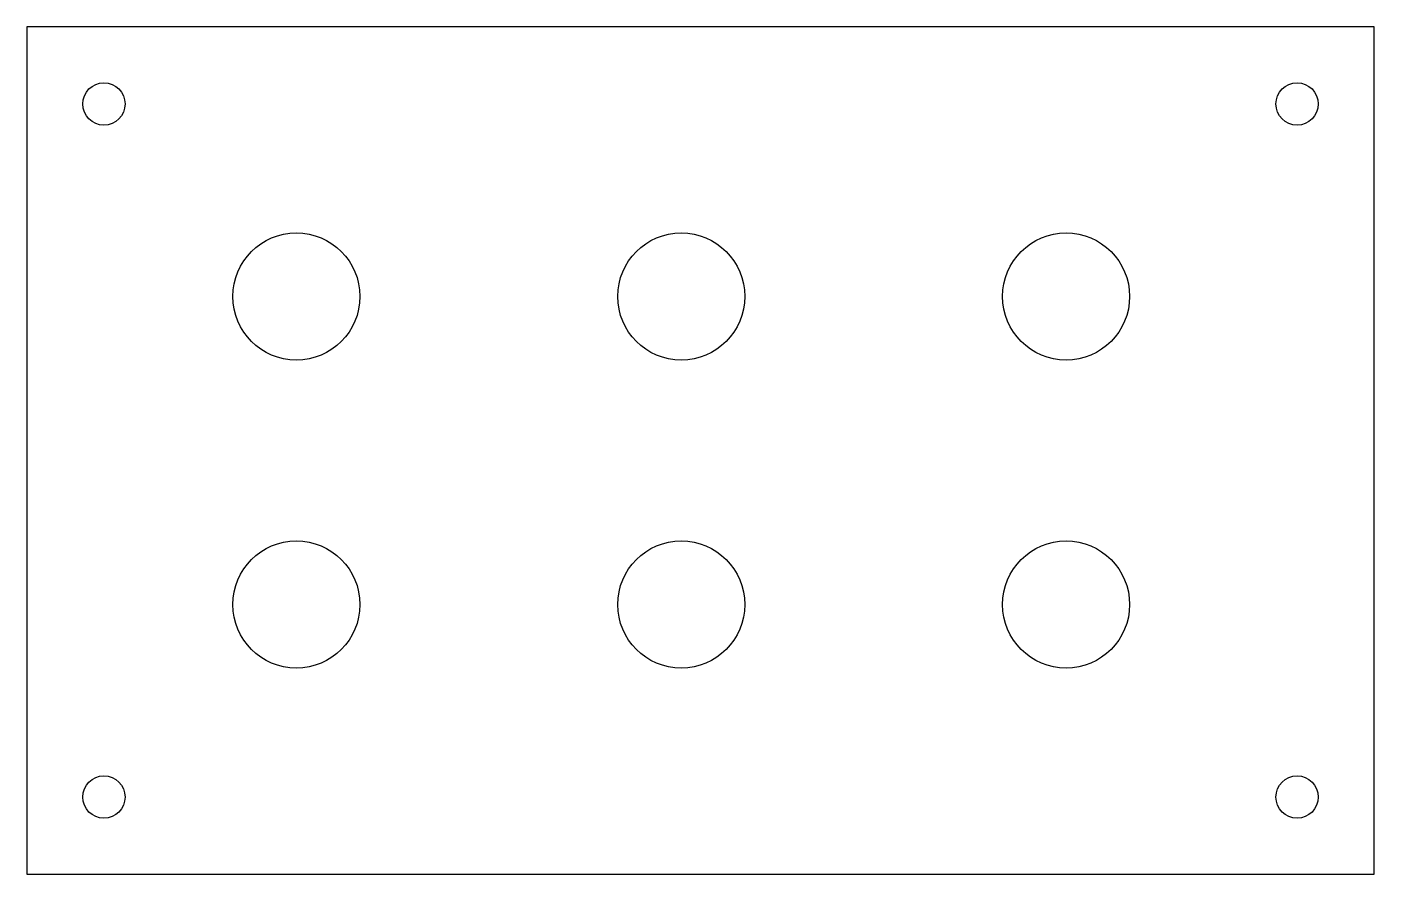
# Model space of a CAD drawing. Header units: millimetres. Extents: x 0 to 175, y 0 to 110.
import ezdxf

# ---------------------------------------------------------------- set-up
doc = ezdxf.new("R2010")
doc.units = ezdxf.units.MM
doc.layers.add('CUT_HOLES', color=7, linetype='Continuous')
doc.layers.add('CUT_OUTER', color=7, linetype='Continuous')

msp = doc.modelspace()

# ---------------------------------------------------------------- linework, layer by layer
at = {"layer": 'CUT_HOLES'}
for centre, radius in [((10, 100), 2.75), ((165, 100), 2.75), ((35, 75), 8.25), ((85, 75), 8.25), ((135, 75), 8.25), ((35, 35), 8.25), ((85, 35), 8.25), ((135, 35), 8.25), ((10, 10), 2.75), ((165, 10), 2.75)]:
    msp.add_circle(centre, radius, dxfattribs=at)
at = {"layer": 'CUT_OUTER'}
msp.add_lwpolyline([(0, 0), (175, 0), (175, 110), (0, 110)], close=True, dxfattribs=at)

doc.saveas('drawing.dxf')
